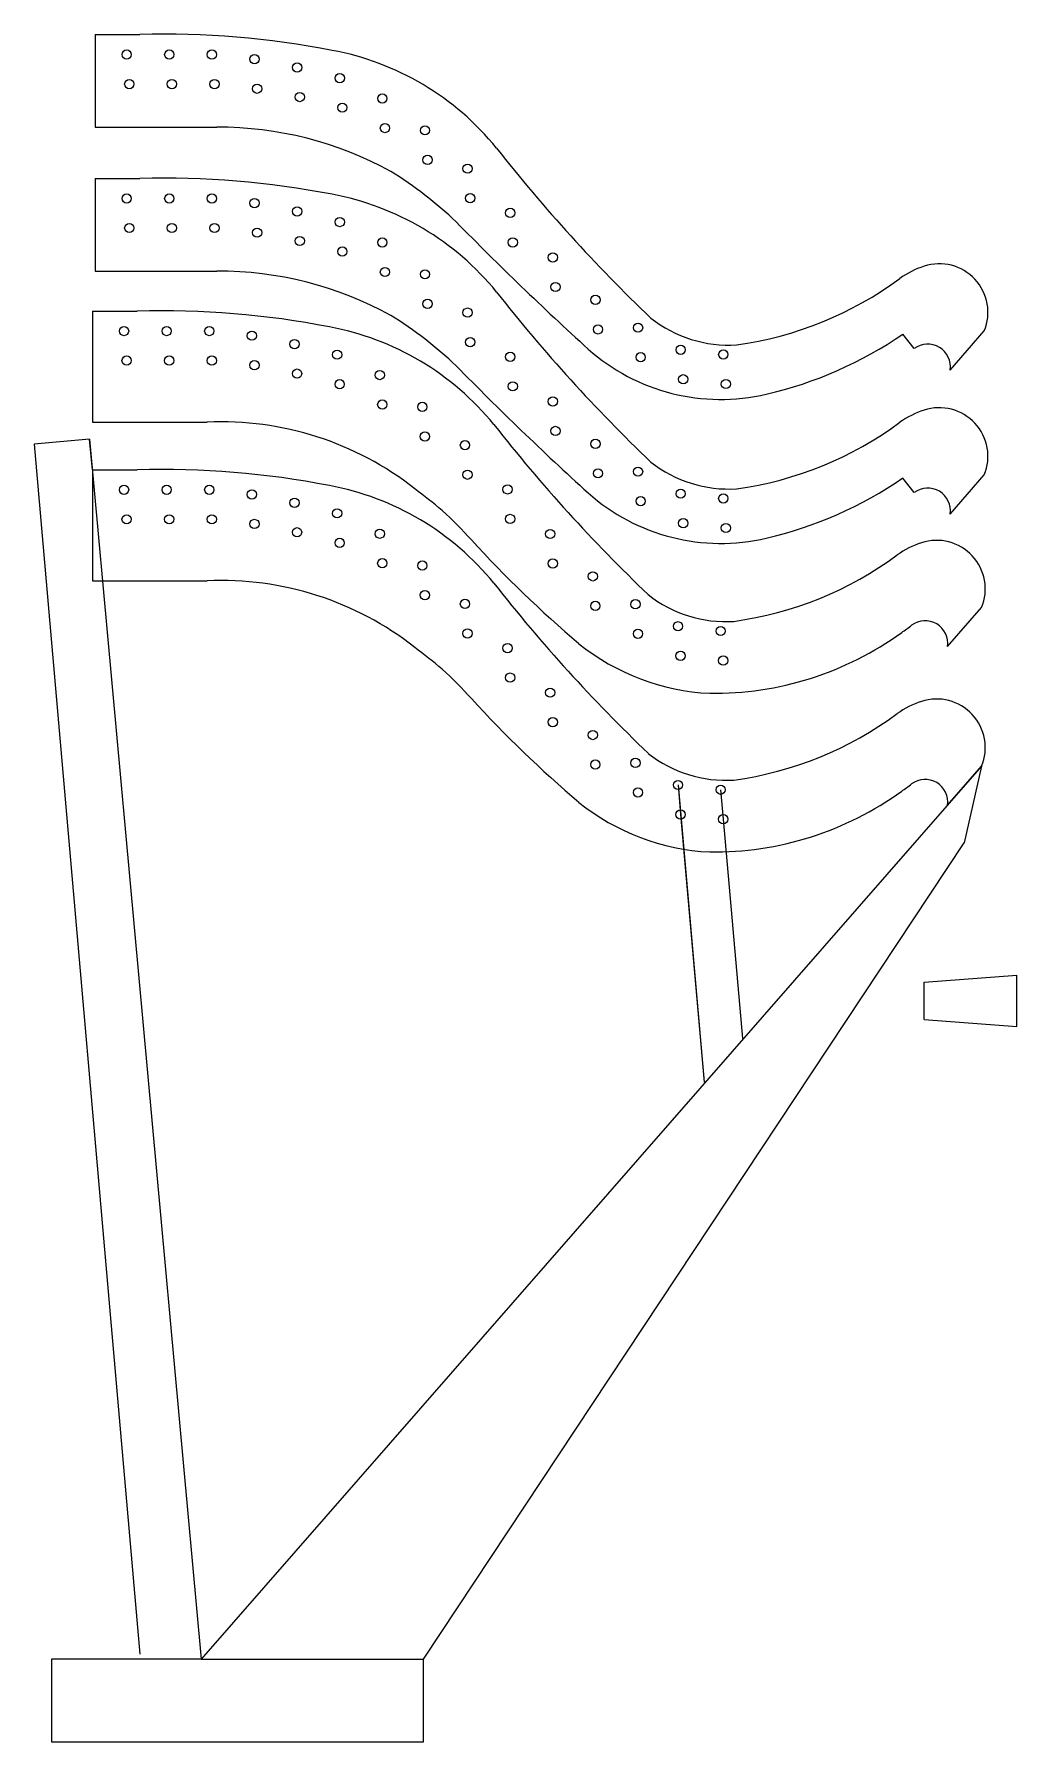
# Model space of a CAD drawing. Header units: inches. Extents: x 10.9 to 61.7, y -4.2 to 41.9.
# Drawn here: x 10.9 to 37.42, y -4.16 to 41.91 of the extents above; entities that cross this region are included whole.
import ezdxf

# ---------------------------------------------------------------- set-up
doc = ezdxf.new("R2010")
doc.units = ezdxf.units.IN
doc.header["$MEASUREMENT"] = 0
doc.layers.get('0').update_dxf_attribs({"plot": 0})
doc.layers.add('cut', color=6, linetype='Continuous', lineweight=0)

msp = doc.modelspace()

# ---------------------------------------------------------------- linework, layer by layer
for p, q in [((36.547, 33.904), (36.547, 33.904)), ((12.399, 30.985), (10.905, 30.854)), ((12.475, 30.161), (12.399, 30.985)), ((12.399, 30.985), (15.41, -1.927)), ((10.905, 30.854), (13.761, -1.793)), ((36.547, 30.02), (36.547, 30.02)), ((36.475, 26.442), (36.475, 26.442)), ((36.475, 22.161), (15.41, -1.927)), ((36.475, 22.161), (36.006, 20.095)), ((36.475, 22.161), (36.475, 22.161)), ((28.281, 21.655), (28.35, 20.858)), ((28.281, 21.655), (28.982, 13.638)), ((29.431, 21.527), (29.5, 20.731)), ((28.35, 20.858), (28.35, 20.858)), ((28.35, 20.858), (28.982, 13.638)), ((29.5, 20.731), (30.018, 14.816)), ((21.41, -1.927), (36.006, 20.095)), ((15.41, -1.927), (11.376, -1.927)), ((11.376, -1.927), (11.376, -4.162)), ((15.41, -1.927), (21.41, -1.927)), ((21.41, -4.162), (21.41, -1.927)), ((11.376, -4.162), (21.41, -4.162))]:
    msp.add_line(p, q)
at = {"layer": 'cut'}
for p, q in [((12.547, 41.904), (13.76, 41.904)), ((12.547, 41.904), (12.547, 39.404)), ((12.547, 39.404), (15.838, 39.404)), ((12.547, 38.02), (13.76, 38.02)), ((12.547, 38.02), (12.547, 35.52)), ((12.547, 35.52), (15.838, 35.52)), ((12.475, 34.442), (13.688, 34.442)), ((12.475, 34.442), (12.475, 31.442)), ((34.657, 33.428), (34.348, 33.821)), ((35.626, 32.85), (36.547, 33.904)), ((12.475, 31.442), (15.576, 31.442)), ((12.475, 30.161), (13.688, 30.161)), ((12.475, 30.161), (12.475, 27.161)), ((35.626, 28.966), (36.547, 30.02)), ((34.657, 29.544), (34.348, 29.937)), ((12.475, 27.161), (15.576, 27.161)), ((35.554, 25.388), (36.475, 26.442)), ((35.554, 21.107), (36.475, 22.161)), ((34.925, 16.331), (37.425, 16.523)), ((34.925, 15.331), (34.925, 16.331)), ((37.425, 15.139), (37.425, 16.523)), ((34.925, 15.331), (37.425, 15.139))]:
    msp.add_line(p, q, dxfattribs=at)
for centre in [(13.402, 41.363), (14.552, 41.363), (15.702, 41.363), (16.852, 41.238), (18.002, 41.013), (13.472, 40.566), (14.622, 40.566), (15.772, 40.566), (16.922, 40.441), (19.152, 40.726), (18.072, 40.216), (20.302, 40.176), (19.222, 39.93), (20.372, 39.379), (21.452, 39.317), (21.522, 38.52), (22.602, 38.284), (13.402, 37.479), (14.552, 37.479), (15.702, 37.479), (16.852, 37.354), (22.672, 37.487), (18.002, 37.129), (19.152, 36.843), (23.752, 37.091), (13.472, 36.682), (14.622, 36.682), (15.772, 36.682), (16.922, 36.557), (18.072, 36.332), (20.302, 36.292), (23.822, 36.294), (19.222, 36.046), (24.902, 35.888), (20.372, 35.495), (21.452, 35.433), (24.972, 35.091), (21.522, 34.636), (26.052, 34.744), (22.602, 34.4), (27.202, 33.993), (13.331, 33.902), (14.481, 33.902), (15.631, 33.902), (16.781, 33.777), (17.931, 33.551), (22.672, 33.603), (26.122, 33.947), (13.4, 33.105), (14.55, 33.105), (15.7, 33.105), (19.081, 33.265), (23.752, 33.207), (27.272, 33.196), (28.352, 33.398), (29.502, 33.27), (16.85, 32.98), (18, 32.754), (20.231, 32.715), (28.422, 32.601), (19.15, 32.468), (23.822, 32.41), (29.572, 32.473), (20.3, 31.918), (21.381, 31.855), (24.902, 32.004), (24.972, 31.207), (21.45, 31.058), (22.531, 30.823), (26.052, 30.86), (22.6, 30.026), (26.122, 30.063), (27.202, 30.109), (13.331, 29.62), (14.481, 29.62), (15.631, 29.62), (16.781, 29.495), (23.681, 29.63), (28.352, 29.514), (29.502, 29.386), (17.931, 29.27), (19.081, 28.984), (27.272, 29.312), (13.4, 28.823), (14.55, 28.823), (15.7, 28.823), (16.85, 28.698), (18, 28.473), (23.75, 28.833), (28.422, 28.717), (29.572, 28.589), (19.15, 28.187), (20.231, 28.434), (24.831, 28.427), (20.3, 27.637), (21.381, 27.574), (24.9, 27.63), (25.981, 27.283), (21.45, 26.777), (22.531, 26.541), (26.05, 26.486), (27.131, 26.532), (22.6, 25.744), (27.2, 25.735), (28.281, 25.937), (29.431, 25.809), (23.681, 25.349), (28.35, 25.14), (29.5, 25.012), (23.75, 24.552), (24.831, 24.146), (24.9, 23.349), (25.981, 23.002), (26.05, 22.205), (27.131, 22.25), (28.281, 21.655), (27.2, 21.453), (29.431, 21.527), (28.35, 20.858), (29.5, 20.731)]:
    msp.add_circle(centre, 0.125, dxfattribs=at)
for centre, radius, start, end in [((14.421, 18.31), 23.603, 78.9512, 91.6052), ((17.577, 34.116), 7.486, 39.1164, 79.4694), ((15.875, 29.718), 9.685, 61.2531, 90.2202), ((57.629, 65.745), 43.551, 218.1573, 226.3154), ((14.421, 14.426), 23.603, 78.9512, 91.6052), ((14.641, 28.77), 11.128, 46.5297, 58.0292), ((17.577, 30.232), 7.486, 39.1164, 79.4694), ((83.582, 96.909), 85.811, 224.42289, 227.72317), ((15.875, 25.834), 9.685, 61.2531, 90.2202), ((35.752, 33.177), 2.611, 108.5922, 124.6926), ((35.332, 34.404), 1.314, 337.6246, 108.2736), ((28.582, 42.981), 9.536, 277.7082, 306.5892), ((57.629, 61.861), 43.551, 218.1573, 226.3154), ((14.35, 10.848), 23.603, 78.9512, 91.6052), ((14.641, 24.886), 11.128, 46.5297, 58.0292), ((29.648, 36.917), 3.393, 231.7816, 273.5914), ((17.505, 26.654), 7.486, 39.1164, 79.4694), ((28.212, 42.764), 10.846, 283.0622, 304.4543), ((29.433, 37.439), 5.383, 228.3522, 283.2139), ((35.021, 32.938), 0.611, 351.728, 126.6561), ((83.582, 93.025), 85.811, 224.42289, 227.72317), ((35.332, 30.52), 1.314, 337.6246, 108.2736), ((15.973, 23.051), 8.401, 51.739, 92.7116), ((57.558, 58.284), 43.551, 218.1573, 226.3154), ((28.582, 39.097), 9.536, 277.7082, 306.5892), ((35.752, 29.293), 2.611, 108.5922, 124.6926), ((14.35, 6.567), 23.603, 78.9512, 91.6052), ((29.648, 33.033), 3.393, 231.7816, 273.5914), ((17.505, 22.373), 7.486, 39.1164, 79.4694), ((11.962, 17.197), 15.488, 49.9929, 53.4984), ((29.433, 33.556), 5.383, 228.3522, 283.2139), ((28.212, 38.881), 10.846, 283.0622, 304.4543), ((35.021, 29.054), 0.611, 351.728, 126.6561), ((11.252, 17.69), 15.591, 42.7251, 46.8263), ((46.329, 49.829), 31.983, 222.3858, 229.6132), ((35.681, 25.716), 2.611, 108.5922, 124.6926), ((35.26, 26.942), 1.314, 337.6246, 108.2736), ((28.51, 35.52), 9.536, 277.7082, 306.5892), ((15.973, 18.77), 8.401, 51.739, 92.7116), ((57.558, 54.003), 43.551, 218.1573, 226.3154), ((29.577, 29.456), 3.393, 231.7816, 273.5914), ((32.746, 28.204), 2.896, 302.8584, 309.4132), ((34.95, 25.476), 0.611, 351.728, 126.6561), ((11.962, 12.916), 15.488, 49.9929, 53.4984), ((29.43, 30.232), 6.11, 231.2442, 267.2368), ((29.254, 32.754), 8.625, 269.2092, 305.944), ((11.252, 13.409), 15.591, 42.7251, 46.8263), ((46.329, 45.548), 31.983, 222.3858, 229.6132), ((35.26, 22.661), 1.314, 337.6246, 108.2736), ((28.51, 31.238), 9.536, 277.7082, 306.5892), ((35.681, 21.435), 2.611, 108.5922, 124.6926), ((29.577, 25.174), 3.393, 231.7816, 273.5914), ((32.746, 23.923), 2.896, 302.8584, 309.4132), ((34.95, 21.195), 0.611, 351.728, 126.6561), ((29.254, 28.473), 8.625, 269.2092, 305.944), ((29.43, 25.951), 6.11, 231.2442, 267.2368)]:
    msp.add_arc(centre, radius, start, end, dxfattribs=at)

doc.saveas('drawing.dxf')
